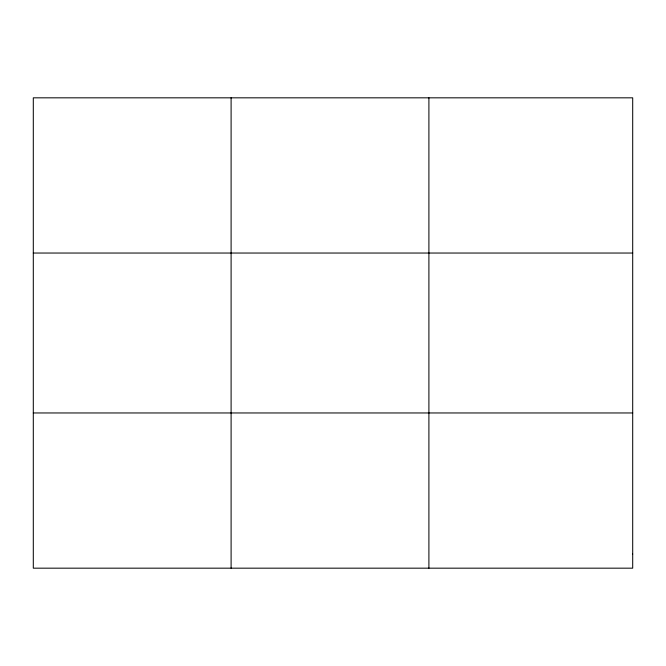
<?xml version="1.0" encoding="UTF-8"?>
<svg xmlns="http://www.w3.org/2000/svg" width="666" height="666" viewBox="0 0 666 666"><rect width="100%" height="100%" fill="white"/><g stroke="black" fill="none" stroke-linecap="round" stroke-linejoin="round"><path stroke-width="1" d="M231.102 568.173L231.102 97.827M428.904 568.173L428.904 97.827M33.3 253.038L632.7 253.038M33.3 412.962L632.7 412.962M632.7 554.062L632.7 568.173L33.3 568.173L33.3 97.827L632.7 97.827L632.7 554.062"/></g></svg>
